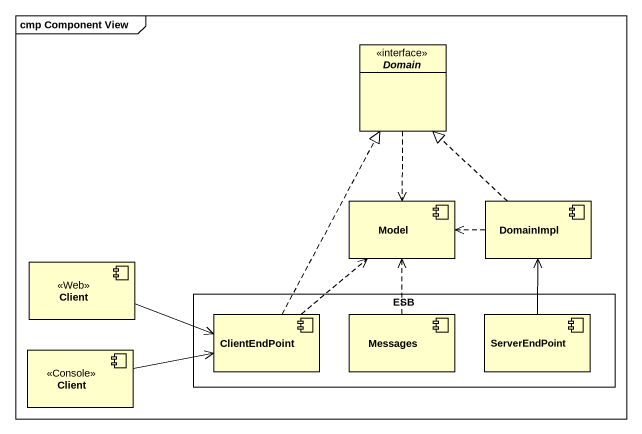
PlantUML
@startuml
mainframe cmp Component View
allowmixing
hide circle
hide empty members
interface Domain <<interface>>
component Model
component DomainImpl
component Client <<Web>>
rectangle ESB {
  component ClientEndPoint
  component Messages
  component ServerEndPoint
}
component "Client" as Client_2 <<Console>>
Domain ..> Model
DomainImpl .up.|> Domain
DomainImpl .left.> Model
Client -right-> ClientEndPoint
ClientEndPoint .up.|> Domain
ClientEndPoint .up.> Model
Messages .up.> Model
ServerEndPoint -up-> DomainImpl
Client_2 -right-> ClientEndPoint
@enduml
